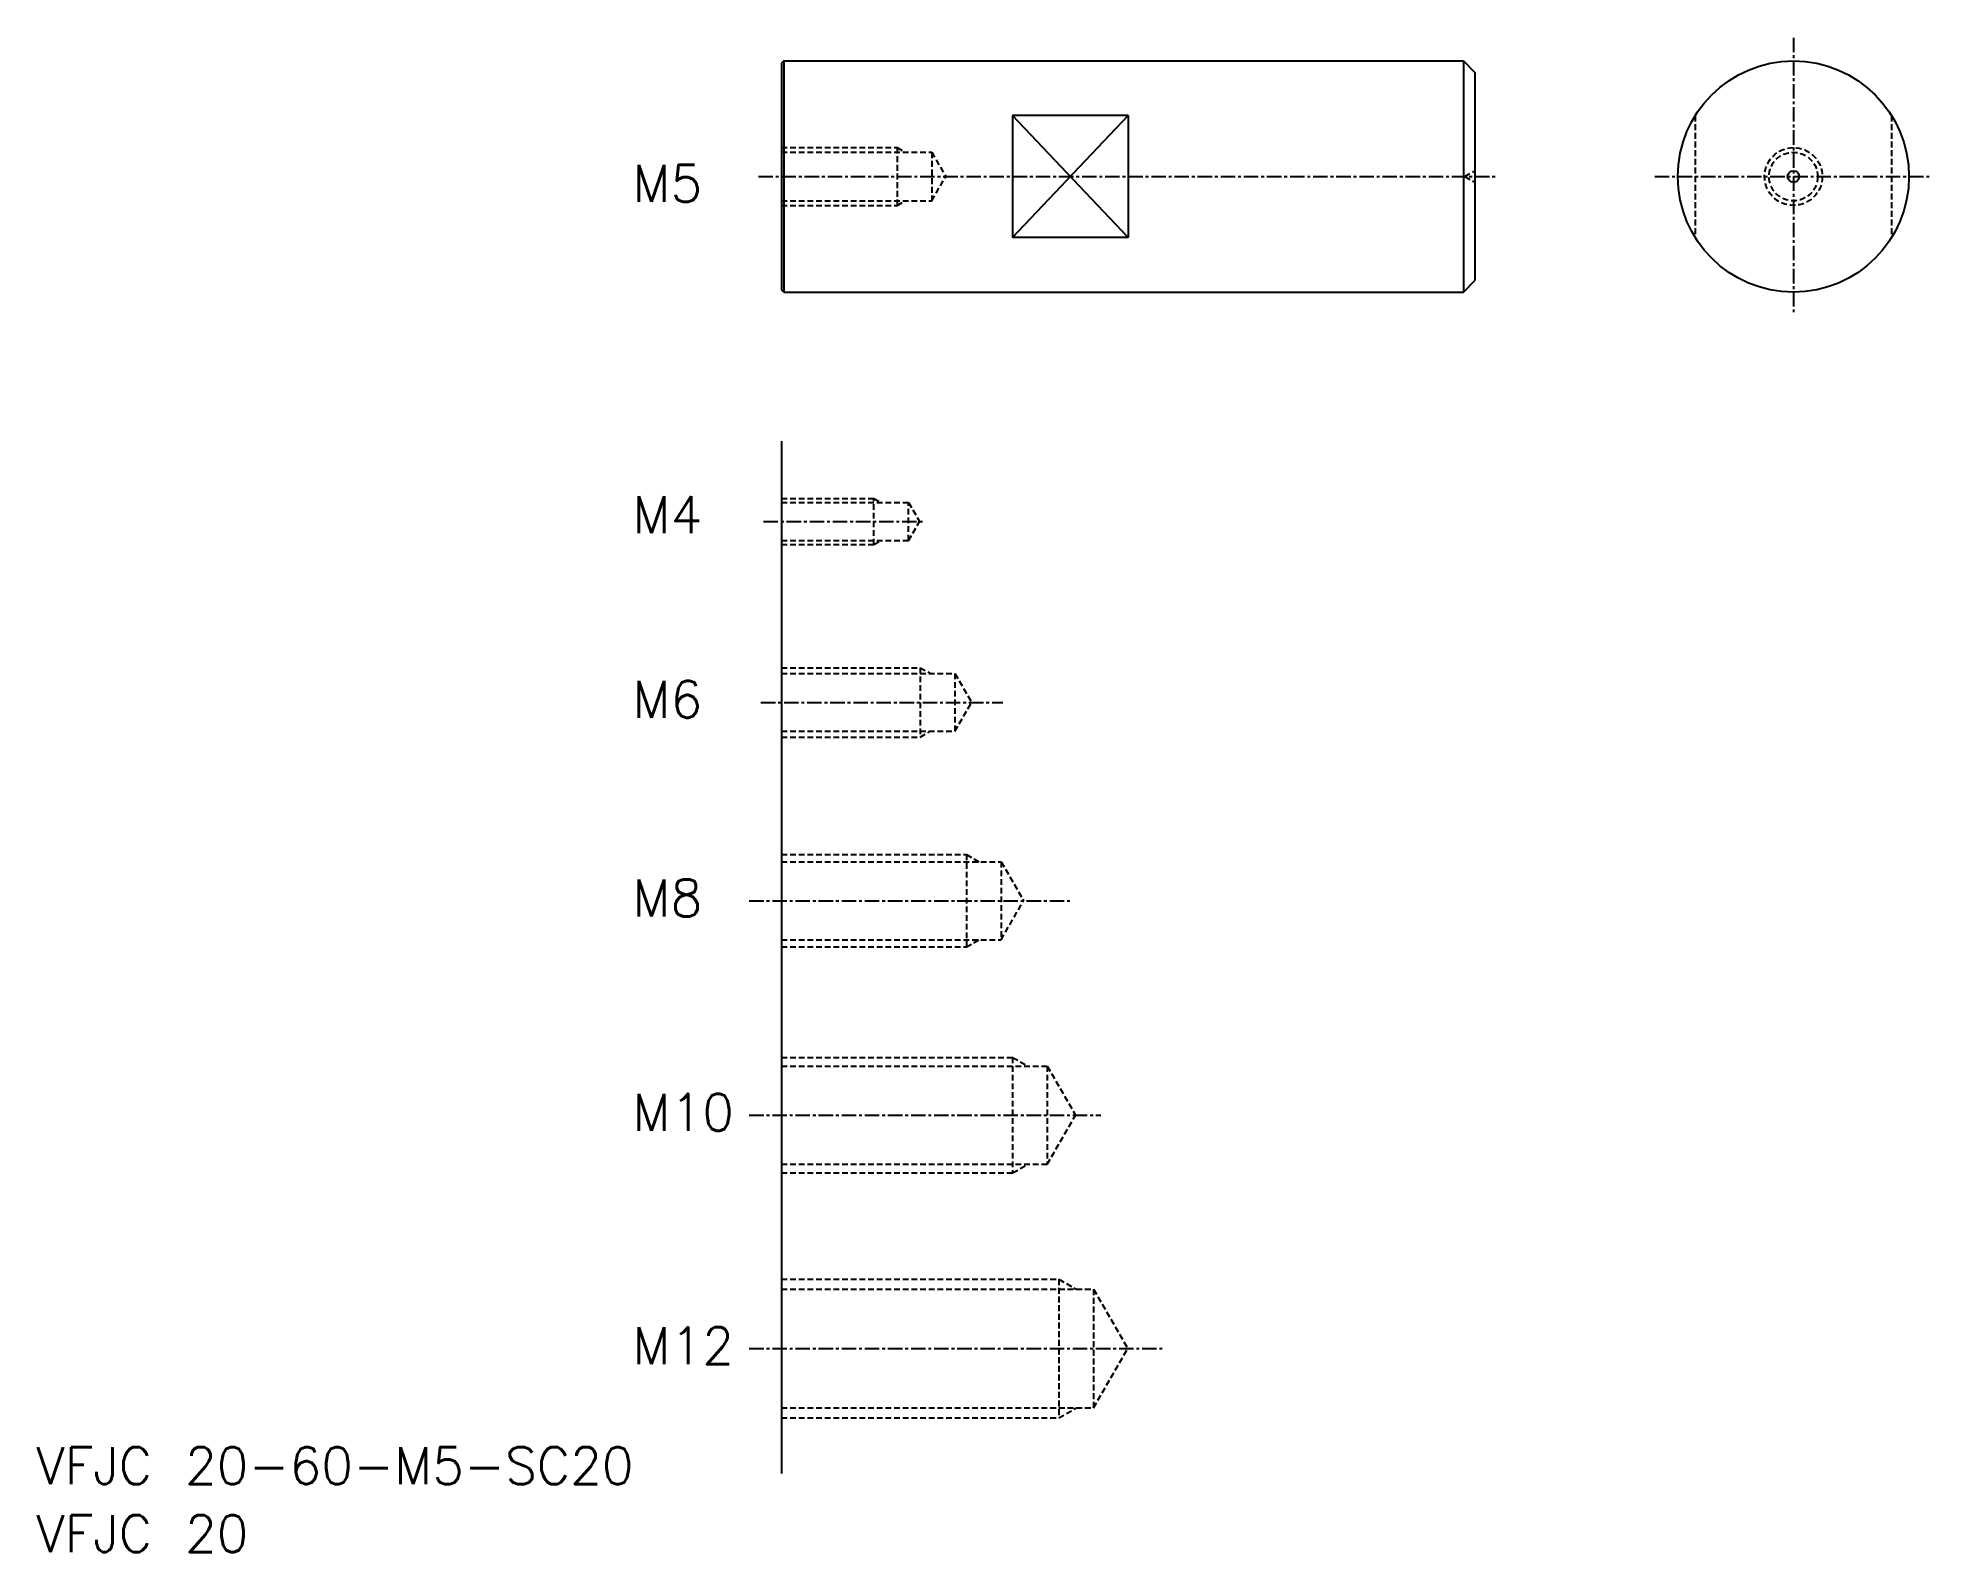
# Model space of a CAD drawing. Extents: x 1131 to 1295, y -104 to 27.
import ezdxf

# ---------------------------------------------------------------- set-up
doc = ezdxf.new("R2010")
doc.units = 0
doc.linetypes.add('CENTER', pattern=[2, 1.25, -0.25, 0.25, -0.25])
doc.linetypes.add('DASHED', pattern=[0.75, 0.5, -0.25])
doc.layers.get('0').update_dxf_attribs({"linetype": 'CONTINUOUS'})
doc.layers.add('CENTER', color=1, linetype='CENTER')
doc.styles.get("Standard").update_dxf_attribs({"font": 'txt.shx'})

msp = doc.modelspace()

# ---------------------------------------------------------------- linework, layer by layer
at = {"color": 7, "linetype": 'CONTINUOUS'}
for p, q in [((1195.15, 25.3), (1194.95, 25.1)), ((1194.95, 25.1), (1194.95, 5.5)), ((1195.15, 25.3), (1253.95, 25.3)), ((1195.15, 25.3), (1195.15, 5.3)), ((1253.95, 25.3), (1253.95, 5.3)), ((1253.95, 25.3), (1254.95, 24.3)), ((1254.95, 24.3), (1254.95, 6.3)), ((1214.95, 20.57), (1214.95, 10.03)), ((1224.95, 20.57), (1214.95, 20.57)), ((1224.95, 20.57), (1224.95, 10.03)), ((1224.95, 10.03), (1214.95, 10.03)), ((1195.15, 5.3), (1194.95, 5.5)), ((1195.15, 5.3), (1253.95, 5.3)), ((1253.95, 5.3), (1254.95, 6.3)), ((1194.95, -7.59), (1194.95, -96.93))]:
    msp.add_line(p, q, dxfattribs=at)
at = {"color": 3, "linetype": 'CONTINUOUS'}
for p, q in [((1214.95, 10.03), (1224.95, 20.57)), ((1224.95, 10.03), (1214.95, 20.57))]:
    msp.add_line(p, q, dxfattribs=at)
for p, q in [((1254.95, 19.8), (1254.95, 19.8)), ((1254.95, 15.3), (1254.95, 15.3))]:
    msp.add_line(p, q)
at = {"color": 3, "linetype": 'DASHED'}
for p, q in [((1274.01, 20.57), (1274.01, 10.03)), ((1291.01, 20.57), (1291.01, 10.03)), ((1194.95, 17.8), (1204.95, 17.8)), ((1194.95, 17.4), (1207.95, 17.4)), ((1204.95, 17.8), (1204.95, 12.8)), ((1204.95, 17.8), (1205.56, 17.45)), ((1207.95, 17.4), (1207.95, 13.2)), ((1207.95, 17.4), (1209.16, 15.3)), ((1207.95, 13.2), (1209.16, 15.3)), ((1254.08, 15.3), (1254.95, 15.8)), ((1254.08, 15.3), (1254.95, 14.8)), ((1194.95, 13.2), (1207.95, 13.2)), ((1204.95, 12.8), (1205.56, 13.15)), ((1194.95, 12.8), (1204.95, 12.8)), ((1194.95, -12.55), (1202.95, -12.55)), ((1194.95, -12.9), (1205.95, -12.9)), ((1202.95, -16.55), (1202.95, -12.55)), ((1202.95, -12.55), (1203.56, -12.9)), ((1205.95, -12.9), (1206.9, -14.55)), ((1205.95, -16.2), (1205.95, -12.9)), ((1205.95, -16.2), (1206.9, -14.55)), ((1194.95, -16.2), (1205.95, -16.2)), ((1202.95, -16.55), (1203.56, -16.2)), ((1194.95, -16.55), (1202.95, -16.55)), ((1194.95, -27.2), (1206.95, -27.2)), ((1194.95, -27.7), (1209.95, -27.7)), ((1206.95, -27.2), (1206.95, -33.2)), ((1206.95, -27.2), (1207.82, -27.7)), ((1209.95, -27.7), (1211.39, -30.2)), ((1209.95, -27.7), (1209.95, -32.7)), ((1209.95, -32.7), (1211.39, -30.2)), ((1194.95, -32.7), (1209.95, -32.7)), ((1206.95, -33.2), (1207.82, -32.7)), ((1194.95, -33.2), (1206.95, -33.2)), ((1194.95, -43.37), (1210.95, -43.37)), ((1194.95, -44), (1213.95, -44)), ((1210.95, -43.37), (1210.95, -51.37)), ((1210.95, -43.37), (1212.03, -44)), ((1213.95, -44), (1213.95, -50.75)), ((1213.95, -44), (1215.9, -47.37)), ((1213.95, -50.75), (1215.9, -47.37)), ((1194.95, -50.75), (1213.95, -50.75)), ((1210.95, -51.37), (1212.03, -50.75)), ((1194.95, -51.37), (1210.95, -51.37)), ((1194.95, -60.92), (1214.95, -60.92)), ((1194.95, -61.67), (1217.95, -61.67)), ((1214.95, -60.92), (1214.95, -70.92)), ((1214.95, -60.92), (1216.25, -61.67)), ((1217.95, -61.67), (1217.95, -70.17)), ((1217.95, -61.67), (1220.4, -65.92)), ((1217.95, -70.17), (1220.4, -65.92)), ((1194.95, -70.17), (1217.95, -70.17)), ((1214.95, -70.92), (1216.25, -70.17)), ((1194.95, -70.92), (1214.95, -70.92)), ((1194.95, -80.12), (1218.95, -80.12)), ((1218.95, -80.12), (1218.95, -92.12)), ((1218.95, -80.12), (1220.47, -80.99)), ((1194.95, -80.99), (1221.95, -80.99)), ((1221.95, -80.99), (1221.95, -91.24)), ((1221.95, -80.99), (1224.91, -86.12)), ((1221.95, -91.24), (1224.91, -86.12)), ((1194.95, -91.24), (1221.95, -91.24)), ((1218.95, -92.12), (1220.47, -91.24)), ((1194.95, -92.12), (1218.95, -92.12))]:
    msp.add_line(p, q, dxfattribs=at)
at = {"color": 7, "linetype": 'CONTINUOUS'}
for radius in [10, 0.5]:
    msp.add_circle((1282.51, 15.3), radius, dxfattribs=at)
at = {"color": 3, "linetype": 'DASHED'}
for radius in [2.5, 2.1]:
    msp.add_circle((1282.51, 15.3), radius, dxfattribs=at)
at = {"layer": 'CENTER', "color": 1, "linetype": 'CENTER'}
for p, q in [((1282.51, 27.3), (1282.51, 3.3)), ((1192.95, 15.3), (1256.95, 15.3)), ((1270.51, 15.3), (1294.51, 15.3)), ((1193.39, -14.55), (1207.35, -14.55)), ((1193.17, -30.2), (1214.1, -30.2)), ((1192.16, -47.37), (1220.06, -47.37)), ((1192.16, -65.92), (1222.57, -65.92)), ((1192.16, -86.12), (1227.9, -86.12))]:
    msp.add_line(p, q, dxfattribs=at)

# ---------------------------------------------------------------- texts
at = {"color": 7, "linetype": 'CONTINUOUS'}
for s, p in [('M5', (1182.06, 13.1)), ('M4', (1182.06, -15.57)), ('M6', (1182.06, -31.54)), ('M8', (1182.06, -48.72)), ('M10', (1182.06, -67.27)), ('M12', (1182.06, -87.47)), ('VFJC 20-60-M5-SC20', (1130.47, -97.85)), ('VFJC 20', (1130.47, -103.73))]:
    msp.add_text(s, height=3.2, dxfattribs=at).set_placement(p)

doc.saveas('drawing.dxf')
